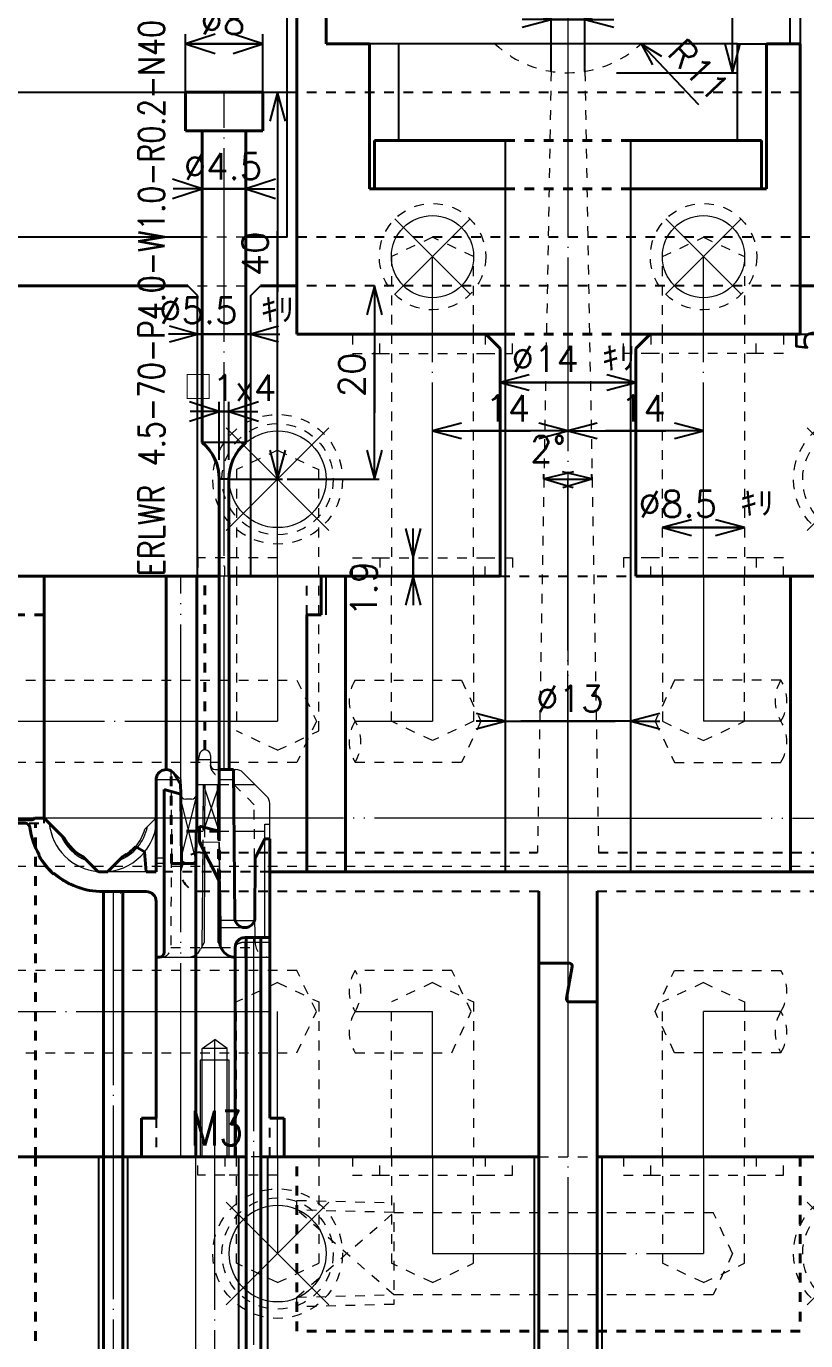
# Model space of a CAD drawing. Extents: x -178 to 604, y -587 to 345.
# Drawn here: x 344 to 424.6, y -449 to -313.2 of the extents above; entities that cross this region are included whole.
import ezdxf

# ---------------------------------------------------------------- set-up
doc = ezdxf.new("R2010")
doc.units = 0
doc.header["$MEASUREMENT"] = 0
for name, pattern in [('BORDER', [22, 20, -1, 0, -1]), ('DIVIDE', [23, 20, -1, 0, -1, 0, -1]), ('PHANTOM', [35, 30, -1, 1, -1, 1, -1]), ('STITCH', [2, 1, -1])]:
    doc.linetypes.add(name, pattern=pattern)
for name, color, linetype in [('1', 7, 'Continuous'), ('11', 7, 'Continuous'), ('12', 7, 'Continuous'), ('15', 7, 'Continuous'), ('20', 7, 'Continuous'), ('25', 7, 'Continuous'), ('3', 7, 'Continuous'), ('33', 7, 'Continuous'), ('4', 7, 'Continuous'), ('5', 7, 'Continuous'), ('6', 7, 'Continuous'), ('寸法線', 7, 'Continuous')]:
    doc.layers.add(name, color=color, linetype=linetype)
doc.styles.get("Standard").update_dxf_attribs({"font": 'txt', "bigfont": 'extfont'})
doc.dimstyles.new('VELDIM0', dxfattribs={"dimtxt": 2.69875, "dimasz": 3.000166, "dimexe": 0.5, "dimexo": 0.0625, "dimgap": 0.09, "dimtad": 0, "dimdec": 3, "dimdsep": 46, "dimtxsty": 'Standard', "dimcen": 0.09, "dimdle": 3, "dimadec": 0, "dimazin": 0, "dimtfac": 1, "dimtdec": 4, "dimtofl": 0, "dimtmove": 0, "dimatfit": 3, "dimfxl": 1, "dimtolj": 1, "dimtzin": 0, "dimarcsym": 0})
doc.dimstyles.new('VELDIM3', dxfattribs={"dimtxt": 2.69875, "dimasz": 3.000166, "dimexe": 1, "dimexo": 0.0625, "dimgap": 0.09, "dimtad": 0, "dimdec": 3, "dimdsep": 46, "dimtxsty": 'Standard', "dimcen": 0.09, "dimdle": 3, "dimadec": 0, "dimazin": 0, "dimtfac": 1, "dimtdec": 4, "dimtofl": 0, "dimtmove": 0, "dimatfit": 3, "dimfxl": 1, "dimtolj": 1, "dimtzin": 0, "dimarcsym": 0})
doc.dimstyles.new('VELDIM5', dxfattribs={"dimtxt": 2.69875, "dimasz": 3, "dimexe": 0.5, "dimexo": 0.0625, "dimgap": 0.09, "dimtad": 0, "dimdec": 3, "dimdsep": 46, "dimtxsty": 'Standard', "dimcen": 0.09, "dimdle": 3, "dimadec": 0, "dimazin": 0, "dimtfac": 1, "dimtdec": 4, "dimtofl": 0, "dimtmove": 0, "dimatfit": 3, "dimfxl": 1, "dimtolj": 1, "dimtzin": 0, "dimarcsym": 0})
doc.dimstyles.new('VELDIM6', dxfattribs={"dimtxt": 2.69875, "dimasz": 3, "dimexe": 1.25, "dimexo": 0.0625, "dimgap": 0.09, "dimtad": 0, "dimdec": 3, "dimdsep": 46, "dimtxsty": 'Standard', "dimcen": 0.09, "dimdle": 5, "dimadec": 0, "dimazin": 0, "dimtfac": 1, "dimtdec": 4, "dimtofl": 0, "dimtmove": 0, "dimatfit": 3, "dimfxl": 1, "dimtolj": 1, "dimtzin": 0, "dimarcsym": 0})
doc.dimstyles.new('VELDIM7', dxfattribs={"dimtxt": 2.69875, "dimasz": 2.88827, "dimexe": 1, "dimexo": 0.0625, "dimgap": 0.09, "dimtad": 0, "dimdec": 3, "dimdsep": 46, "dimtxsty": 'Standard', "dimcen": 0.09, "dimdle": 3, "dimadec": 0, "dimazin": 0, "dimtfac": 1, "dimtdec": 4, "dimtofl": 0, "dimtmove": 0, "dimatfit": 3, "dimfxl": 1, "dimtolj": 1, "dimtzin": 0, "dimarcsym": 0})
doc.dimstyles.new('VELDIM8', dxfattribs={"dimtxt": 2.69875, "dimasz": 2.414814, "dimexe": 1.25, "dimexo": 0.0625, "dimgap": 0.09, "dimtad": 0, "dimdec": 3, "dimdsep": 46, "dimtxsty": 'Standard', "dimcen": 0.09, "dimdle": 5, "dimadec": 0, "dimazin": 0, "dimtfac": 1, "dimtdec": 4, "dimtofl": 0, "dimtmove": 0, "dimatfit": 3, "dimfxl": 1, "dimtolj": 1, "dimtzin": 0, "dimarcsym": 0})
doc.dimstyles.new('VELDIM9', dxfattribs={"dimtxt": 2.69875, "dimasz": 3.072974, "dimexe": 1, "dimexo": 0.0625, "dimgap": 0.09, "dimtad": 0, "dimdec": 3, "dimdsep": 46, "dimtxsty": 'Standard', "dimcen": 0.09, "dimdle": 3, "dimadec": 0, "dimazin": 0, "dimtfac": 1, "dimtdec": 4, "dimtofl": 0, "dimtmove": 0, "dimatfit": 3, "dimfxl": 1, "dimtolj": 1, "dimtzin": 0, "dimarcsym": 0})

# ---------------------------------------------------------------- blocks, each defined once
blk = doc.blocks.new('*D93')
at = {"color": 0}
for p, q in [((398.25, -312.5), (395.25, -311.7)), ((398.25, -317.86), (398.25, -312)), ((404.75, -311.7), (401.75, -312.5)), ((401.75, -317.86), (401.75, -312)), ((398.25, -312.5), (395.25, -312.5)), ((395.25, -313.3), (398.25, -312.5)), ((401.75, -312.5), (398.25, -312.5)), ((398.25, -312.5), (401.75, -312.5)), ((398.25, -312.5), (398.25, -312.5)), ((401.75, -312.5), (401.75, -312.5)), ((401.75, -312.5), (404.75, -312.5)), ((401.75, -312.5), (404.75, -313.3))]:
    blk.add_line(p, q, dxfattribs=at)
blk.add_text('%%c3.5', height=2.699, dxfattribs=at).set_placement((395.84, -311.52))
blk = doc.blocks.new('*D94')
at = {"color": 0}
for p, q in [((407.55, -315), (413.47, -321.27)), ((409.68, -316.31), (407.55, -315)), ((407.55, -315), (408.74, -317.2))]:
    blk.add_line(p, q, dxfattribs=at)
blk.add_text('R11', height=2.699, rotation=313.3418, dxfattribs=at).set_placement((410.1, -316.09))
blk = doc.blocks.new('*D98')
at = {"color": 0}
for p, q in [((396, -349.2), (393, -350)), ((393, -350), (393, -350)), ((407, -350), (393, -350)), ((393, -350), (407, -350)), ((393, -350), (393, -350)), ((393, -350), (396, -350)), ((393, -350), (396, -350.8)), ((407, -350), (404, -349.2)), ((407, -350), (404, -350)), ((404, -350.8), (407, -350)), ((407, -350), (407, -350)), ((407, -350), (407, -350))]:
    blk.add_line(p, q, dxfattribs=at)
blk.add_text('%%c14 ｷﾘ', height=2.699, dxfattribs=at).set_placement((394.17, -348.91))
blk = doc.blocks.new('*D99')
at = {"color": 0}
for p, q in [((429.2, -337), (430, -340)), ((430, -340), (430, -337)), ((430, -340), (430.8, -337)), ((430, -340), (430, -340)), ((430, -345), (430, -340)), ((430, -340), (430, -345)), ((430, -340), (430, -340)), ((424, -345), (430.5, -345)), ((430, -345), (429.2, -348)), ((430, -345), (430, -345)), ((430, -345), (430, -348)), ((430.8, -348), (430, -345))]:
    blk.add_line(p, q, dxfattribs=at)
blk.add_text('5', height=2.7, rotation=90, dxfattribs=at).set_placement((426.26, -346.84))
blk = doc.blocks.new('*D100')
at = {"color": 0}
for p, q in [((412.75, -364.2), (409.75, -365)), ((409.75, -365), (409.75, -365)), ((418.25, -365), (409.75, -365)), ((409.75, -365), (418.25, -365)), ((409.75, -365), (409.75, -365)), ((409.75, -365), (412.75, -365)), ((409.75, -365), (412.75, -365.8)), ((418.25, -365), (415.25, -364.2)), ((418.25, -365), (415.25, -365)), ((415.25, -365.8), (418.25, -365)), ((418.25, -365), (418.25, -365)), ((418.25, -365), (418.25, -365))]:
    blk.add_line(p, q, dxfattribs=at)
blk.add_text('%%c8.5 ｷﾘ', height=2.699, dxfattribs=at).set_placement((407.29, -363.91))
blk = doc.blocks.new('*D101')
at = {"color": 0}
for p, q in [((403, -354.2), (400, -355)), ((414, -355), (411, -354.2)), ((400, -355), (400, -355)), ((400, -355), (410.12, -355)), ((400, -355), (403.88, -355)), ((400, -355), (403, -355)), ((400, -355), (403, -355.8)), ((414, -355), (403.88, -355)), ((414, -355), (410.12, -355)), ((414, -355), (411, -355)), ((411, -355.8), (414, -355)), ((414, -355), (414, -355))]:
    blk.add_line(p, q, dxfattribs=at)
blk.add_text('14', height=2.699, dxfattribs=at).set_placement((405.47, -354.02))
blk = doc.blocks.new('CLUMP52')
at = {"layer": '12', "linetype": 'STITCH', "lineweight": 13}
for p, q in [((405.75, -346.99), (405.75, -345.09)), ((408.55, -345.09), (408.55, -346.99)), ((419.45, -346.99), (419.45, -345.09)), ((422.25, -345.09), (422.25, -346.99)), ((408.55, -346.99), (405.75, -346.99)), ((419.45, -346.99), (408.55, -346.99)), ((422.25, -346.99), (419.45, -346.99))]:
    blk.add_line(p, q, dxfattribs=at)
blk = doc.blocks.new('CLUMP53')
at = {"layer": '12', "color": 5, "linetype": 'BORDER', "lineweight": 5}
for p, q in [((417.89, -340.89), (410.11, -333.11)), ((417.89, -333.11), (410.11, -340.89))]:
    blk.add_line(p, q, dxfattribs=at)
at = {"layer": '12', "linetype": 'STITCH', "lineweight": 13}
blk.add_circle((414, -337), 5.5, dxfattribs=at)
at = {"layer": '12', "lineweight": 13}
blk.add_circle((414, -337), 4.25, dxfattribs=at)
blk = doc.blocks.new('*D119')
at = {"color": 0}
for p, q in [((393.5, -385), (390.5, -384.2)), ((409.5, -384.2), (406.5, -385)), ((393.5, -385), (390.5, -385)), ((390.5, -385.8), (393.5, -385)), ((393.5, -385), (393.5, -385)), ((393.5, -385), (404.87, -385)), ((393.5, -385), (395.13, -385)), ((406.5, -385), (395.13, -385)), ((406.5, -385), (404.87, -385)), ((406.5, -385), (406.5, -385)), ((406.5, -385), (409.5, -385)), ((406.5, -385), (409.5, -385.8))]:
    blk.add_line(p, q, dxfattribs=at)
blk.add_text('%%c13', height=2.699, dxfattribs=at).set_placement((396.72, -384.02))
blk = doc.blocks.new('CLUMP56')
at = {"layer": '12', "linetype": 'STITCH', "lineweight": 13}
for centre, start, end in [((418.61, -412.88), 327.91, 32.09), ((425.39, -417.12), 147.91, 212.09), ((418.61, -417.12), 327.91, 32.09)]:
    blk.add_arc(centre, 4, start, end, dxfattribs=at)
blk = doc.blocks.new('CLUMP58')
at = {"layer": '12', "linetype": 'STITCH', "lineweight": 13}
for centre, start, end in [((425.39, -382.88), 147.91, 212.09), ((418.61, -382.88), 327.91, 32.09), ((418.61, -387.12), 327.91, 32.09)]:
    blk.add_arc(centre, 4, start, end, dxfattribs=at)
blk = doc.blocks.new('*D279')
at = {"color": 0}
for p, q in [((360.47, -320), (360.47, -314)), ((363.54, -314), (360.47, -315)), ((368.47, -315), (360.47, -315)), ((360.47, -315), (368.47, -315)), ((360.47, -315), (360.47, -315)), ((360.47, -315), (363.47, -315)), ((360.47, -315), (363.54, -316)), ((368.47, -315), (365.39, -314)), ((365.39, -316), (368.47, -315)), ((368.47, -315), (365.47, -315)), ((368.47, -320), (368.47, -314)), ((368.47, -315), (368.47, -315))]:
    blk.add_line(p, q, dxfattribs=at)
blk.add_text('%%c8', height=2.699, dxfattribs=at).set_placement((362.03, -314.02))
blk = doc.blocks.new('*D280')
at = {"color": 0}
for p, q in [((380, -340), (379.2, -343)), ((380, -340), (380, -340)), ((380, -340), (380, -346.88)), ((380, -340), (380, -353.12)), ((380, -340), (380, -343)), ((380.8, -343), (380, -340)), ((380, -360), (380, -346.88)), ((380, -360), (380, -353.12)), ((379.2, -357), (380, -360)), ((380, -360), (380, -357)), ((380, -360), (380.8, -357)), ((371, -360), (380.5, -360))]:
    blk.add_line(p, q, dxfattribs=at)
blk.add_text('20', height=2.699, rotation=90, dxfattribs=at).set_placement((379.02, -351.53))
blk = doc.blocks.new('*D283')
at = {"color": 0}
for p, q in [((363.96, -353), (360.89, -352)), ((360.89, -354), (363.96, -353)), ((363.96, -353), (360.96, -353)), ((363.96, -358), (363.96, -352)), ((363.96, -353), (363.96, -353)), ((363.96, -353), (364.96, -353)), ((364.96, -353), (363.96, -353)), ((364.96, -358), (364.96, -352)), ((368.04, -352), (364.96, -353)), ((364.96, -353), (364.96, -353)), ((364.96, -353), (367.96, -353)), ((364.96, -353), (368.04, -354))]:
    blk.add_line(p, q, dxfattribs=at)
blk.add_text('□1x4', height=2.699, dxfattribs=at).set_placement((360.3, -351.91))
blk = doc.blocks.new('*D284')
at = {"color": 0}
for p, q in [((361.72, -345), (358.83, -344.19)), ((370.1, -344.19), (367.22, -345)), ((361.72, -345), (358.72, -345)), ((358.83, -345.81), (361.72, -345)), ((361.72, -345), (361.72, -345)), ((367.22, -345), (361.72, -345)), ((361.72, -345), (367.22, -345)), ((361.72, -345), (361.72, -345)), ((367.22, -345), (367.22, -345)), ((367.22, -345), (367.22, -345)), ((367.22, -345), (370.22, -345)), ((367.22, -345), (370.1, -345.81))]:
    blk.add_line(p, q, dxfattribs=at)
blk.add_text('%%c5.5 ｷﾘ', height=2.699, dxfattribs=at).set_placement((357.76, -343.91))
blk = doc.blocks.new('*D285')
at = {"color": 0}
for p, q in [((362.21, -330), (359.14, -329)), ((369.79, -329), (366.71, -330)), ((359.14, -331), (362.21, -330)), ((362.21, -330), (359.21, -330)), ((362.21, -330), (362.21, -330)), ((366.71, -330), (362.21, -330)), ((362.21, -330), (366.71, -330)), ((362.21, -330), (362.21, -330)), ((366.71, -330), (366.71, -330)), ((366.71, -330), (366.71, -330)), ((366.71, -330), (369.71, -330)), ((366.71, -330), (369.79, -331))]:
    blk.add_line(p, q, dxfattribs=at)
blk.add_text('%%c4.5', height=2.699, dxfattribs=at).set_placement((360.3, -329.02))
blk = doc.blocks.new('*D286')
at = {"color": 0}
for p, q in [((370, -320), (369.2, -323)), ((370, -320), (370, -320)), ((370, -320), (370, -334.38)), ((370, -320), (370, -340.62)), ((370, -320), (370, -323)), ((370.8, -323), (370, -320)), ((370, -360), (370, -334.38)), ((370, -360), (370, -340.62)), ((369.2, -357), (370, -360)), ((370, -360), (370, -357)), ((370, -360), (370.8, -357)), ((365, -360), (370.5, -360))]:
    blk.add_line(p, q, dxfattribs=at)
blk.add_text('40', height=2.699, rotation=90, dxfattribs=at).set_placement((369.02, -339.03))
blk = doc.blocks.new('CLUMP180')
at = {"layer": '12', "linetype": 'STITCH', "lineweight": 13}
for centre, start, end in [((381.39, -412.88), 147.91, 212.09), ((374.61, -412.88), 327.91, 32.09), ((381.39, -417.12), 147.91, 212.09)]:
    blk.add_arc(centre, 4, start, end, dxfattribs=at)
blk = doc.blocks.new('CLUMP187')
at = {"layer": '6', "lineweight": 40}
for p, q in [((357.45, -400.56), (357.45, -391.02)), ((359.98, -391.5), (359.33, -390.48)), ((363.97, -390), (363.97, -396.34)), ((363.97, -390), (365.44, -390)), ((365.57, -405.29), (365.44, -390)), ((358.27, -392.04), (358.27, -408.87)), ((359.99, -392.55), (358.27, -392.04)), ((359.99, -392.55), (359.98, -391.5)), ((327.64, -396.17), (326.02, -395.04)), ((340.88, -395), (338.77, -397.11)), ((341.84, -395), (340.88, -395)), ((345.87, -395), (344.9, -395)), ((345.87, -395), (347.98, -397.11)), ((325.22, -400.56), (325.22, -395.46)), ((342.25, -395.2), (344.5, -395.2)), ((343.9, -395.54), (342.85, -395.54)), ((361.94, -395.85), (363.97, -396.34)), ((361.94, -395.85), (361.94, -397.48)), ((326.75, -402.09), (326.75, -396.99)), ((326.75, -396.99), (328.07, -397.5)), ((328.07, -397.5), (328.07, -397.01)), ((364.01, -401.54), (361.94, -397.48)), ((367.68, -399.13), (368.67, -397.14)), ((368.67, -397.14), (369.18, -397.14)), ((369.18, -407.34), (369.18, -397.14)), ((331.43, -398.96), (333.95, -399.41)), ((345.36, -398.8), (345.36, -399)), ((349.87, -398.98), (351.43, -400.53)), ((352.45, -400.54), (354.01, -398.98)), ((356.25, -398.48), (355.32, -397.95)), ((356.43, -400.56), (356.25, -398.48)), ((367.65, -405.29), (367.68, -399.13)), ((323.18, -402.09), (323.18, -400.56)), ((323.18, -400.56), (325.22, -400.56)), ((329.09, -402.6), (328.99, -400.56)), ((328.99, -400.56), (330.83, -400.56)), ((330.83, -399.47), (330.83, -400.56)), ((351.94, -400.56), (352.45, -400.56)), ((352.45, -400.54), (352.45, -400.56)), ((356.43, -400.56), (357.45, -400.56)), ((346.89, -400.68), (346.89, -400.81)), ((364.01, -401.54), (364.05, -406.32)), ((326.24, -402.6), (323.69, -402.6)), ((334.81, -402.6), (329.09, -402.6)), ((353.75, -402.6), (351.94, -402.6)), ((353.75, -402.6), (353.75, -402.7)), ((353.8, -402.7), (353.75, -402.7)), ((356.43, -402.6), (353.8, -402.6)), ((353.8, -402.7), (353.8, -402.6)), ((357.45, -409.38), (357.45, -403.62)), ((364.05, -406.32), (364.07, -408.24)), ((366.63, -407.34), (369.18, -407.34)), ((364.24, -408.56), (364.07, -408.24)), ((365.61, -409.38), (365.61, -408.36)), ((357.76, -409.38), (357.45, -409.38)), ((365.61, -409.38), (365.6, -409.38))]:
    blk.add_line(p, q, dxfattribs=at)
for centre, radius, start, end in [((358.47, -391.02), 1.02, 32.3335, 180), ((325.73, -395.46), 0.51, 55.0013, 180), ((342.25, -394.69), 0.51, 216.8699, 270), ((344.5, -394.69), 0.51, 270, 323.1301), ((327.05, -397.01), 1.02, 0, 55.0024), ((334.81, -395), 7.6, 270, 352.5558), ((342.85, -396.05), 0.51, 90, 172.5558), ((343.9, -396.05), 0.51, 7.4442, 90), ((351.94, -395), 7.6, 187.4442, 210.0224), ((334.81, -395), 4.49, 259.0415, 332.0204), ((351.94, -395), 4.49, 207.9737, 242.5538), ((331.34, -399.47), 0.51, 80.0977, 180), ((351.94, -395), 7.7, 211.3106, 229.0283), ((351.94, -395), 4.49, 297.4471, 318.891), ((351.94, -395), 5.56, 264.6668, 270), ((351.94, -395), 7.6, 228.3569, 270), ((323.69, -402.09), 0.51, 180, 270), ((326.24, -402.09), 0.51, 270, 0), ((356.43, -403.62), 1.02, 0, 90), ((366.61, -405.28), 1.04, 180.5, 270.0329), ((366.61, -405.28), 1.04, 270, 359.8), ((366.63, -408.36), 1.02, 90, 180), ((365.6, -407.85), 1.53, 207.7504, 270), ((357.76, -408.87), 0.51, 270, 0)]:
    blk.add_arc(centre, radius, start, end, dxfattribs=at)
blk = doc.blocks.new('CLUMP189')
at = {"layer": '12', "linetype": 'STITCH', "lineweight": 13}
for p, q in [((372, -435.5), (372, -434.5)), ((372, -434.5), (382, -434.75)), ((382, -444.25), (372, -435.5)), ((382, -435.75), (372, -435.5)), ((372, -444.5), (382, -435.75)), ((382, -434.75), (382, -445.25)), ((372, -444.5), (382, -444.25)), ((372, -445.5), (372, -444.5)), ((382, -445.25), (372, -445.5))]:
    blk.add_line(p, q, dxfattribs=at)
blk = doc.blocks.new('CLUMP188')
at = {"layer": '12', "linetype": 'STITCH', "lineweight": 13}
blk.add_blockref('CLUMP189', (0, 0), dxfattribs=at)
blk = doc.blocks.new('CLUMP190')
at = {"layer": '12', "linetype": 'STITCH', "lineweight": 13}
for centre, start, end in [((381.39, -382.88), 147.91, 212.09), ((381.39, -387.12), 147.91, 212.09), ((374.61, -387.12), 327.91, 32.09)]:
    blk.add_arc(centre, 4, start, end, dxfattribs=at)
blk = doc.blocks.new('*D472')
at = {"color": 0}
for p, q in [((415, -275), (417.5, -275)), ((417, -275), (416.2, -278)), ((417, -275), (417, -293.38)), ((417, -275), (417, -299.62)), ((417, -275), (417, -278)), ((417.8, -278), (417, -275)), ((417, -318), (417, -293.38)), ((417, -318), (417, -299.62)), ((416.2, -315), (417, -318)), ((417, -318), (417, -315)), ((417, -318), (417.8, -315)), ((405, -318), (417.5, -318))]:
    blk.add_line(p, q, dxfattribs=at)
blk.add_text('43', height=2.699, rotation=90, dxfattribs=at).set_placement((416.02, -298.03))
blk = doc.blocks.new('CLUMP250')
at = {"layer": '12', "linetype": 'STITCH', "lineweight": 13}
for p, q in [((405.75, -430), (405.75, -431.9)), ((408.55, -431.9), (408.55, -430)), ((419.45, -430), (419.45, -431.9)), ((422.25, -431.9), (422.25, -430)), ((405.75, -431.9), (408.55, -431.9)), ((408.55, -431.9), (419.45, -431.9)), ((419.45, -431.9), (422.25, -431.9))]:
    blk.add_line(p, q, dxfattribs=at)
blk = doc.blocks.new('CLUMP252')
at = {"layer": '12', "color": 5, "linetype": 'BORDER', "lineweight": 5}
for p, q in [((424.7, -445.3), (435.3, -434.7)), ((424.7, -434.7), (435.3, -445.3))]:
    blk.add_line(p, q, dxfattribs=at)
at = {"layer": '12', "linetype": 'STITCH', "lineweight": 13}
for radius in [6.7, 5.75]:
    blk.add_circle((430, -440), radius, dxfattribs=at)
blk = doc.blocks.new('CLUMP286')
at = {"layer": '12', "color": 5, "linetype": 'BORDER', "lineweight": 5}
for p, q in [((375.3, -445.3), (364.7, -434.7)), ((375.3, -434.7), (364.7, -445.3))]:
    blk.add_line(p, q, dxfattribs=at)
at = {"layer": '12', "linetype": 'STITCH', "lineweight": 13}
for radius in [6.7, 5.75]:
    blk.add_circle((370, -440), radius, dxfattribs=at)
blk = doc.blocks.new('CLUMP287')
at = {"layer": '12', "linetype": 'STITCH', "lineweight": 13}
for p, q in [((361.75, -431.9), (361.75, -430)), ((364.55, -430), (364.55, -431.9)), ((364.55, -431.9), (361.75, -431.9)), ((370, -431.9), (364.55, -431.9))]:
    blk.add_line(p, q, dxfattribs=at)
blk = doc.blocks.new('CLUMP288')
at = {"layer": '11', "lineweight": 5}
for p, q in [((362.2, -418.8), (363.5, -417.89)), ((364.8, -418.8), (363.5, -417.89)), ((364.8, -418.8), (362.2, -418.8)), ((365, -420), (362, -420)), ((362, -420), (362, -430)), ((365, -430), (365, -420))]:
    blk.add_line(p, q, dxfattribs=at)
at = {"layer": '11', "color": 5, "linetype": 'BORDER', "lineweight": 5}
blk.add_line((363.5, -430), (363.5, -417.89), dxfattribs=at)
at = {"layer": '11', "color": 5, "lineweight": 5}
for p, q in [((362.2, -430), (362.2, -418.8)), ((364.8, -430), (364.8, -418.8))]:
    blk.add_line(p, q, dxfattribs=at)
blk = doc.blocks.new('CLUMP375')
at = {"layer": '11', "lineweight": 5}
for p, q in [((361.5, -430), (361.5, -486)), ((360.25, -490), (360.25, -486)), ((360.25, -486), (363.5, -486))]:
    blk.add_line(p, q, dxfattribs=at)
at = {"layer": '11', "color": 5, "linetype": 'BORDER', "lineweight": 5}
blk.add_line((363.5, -490), (363.5, -430), dxfattribs=at)
blk = doc.blocks.new('CLUMP383')
at = {"layer": '12', "color": 5, "linetype": 'BORDER', "lineweight": 5}
for p, q in [((424.7, -365.3), (435.3, -354.7)), ((424.7, -354.7), (435.3, -365.3))]:
    blk.add_line(p, q, dxfattribs=at)
at = {"layer": '12', "linetype": 'STITCH', "lineweight": 13}
for radius in [6.7, 5.75]:
    blk.add_circle((430, -360), radius, dxfattribs=at)
blk = doc.blocks.new('*D718')
at = {"color": 0}
for p, q in [((397.51, -360), (397.52, -359.47)), ((400.57, -359.23), (397.55, -359.97)), ((402.45, -359.97), (399.43, -359.23)), ((402.49, -360), (402.48, -359.47)), ((397.55, -359.97), (400.53, -360.84)), ((399.47, -360.84), (402.45, -359.97))]:
    blk.add_line(p, q, dxfattribs=at)
for start, end in [(268.8038, 270.3598), (269.6402, 271.1962)]:
    blk.add_arc((400, -242.6), 117.4, start, end, dxfattribs=at)
blk.add_text('2%%d', height=2.699, dxfattribs=at).set_placement((396.09, -358.22))
blk = doc.blocks.new('*D719')
at = {"color": 0}
for p, q in [((397.51, -360), (397.52, -359.47)), ((400.57, -359.23), (397.55, -359.97)), ((402.45, -359.97), (399.43, -359.23)), ((402.49, -360), (402.48, -359.47)), ((397.55, -359.97), (400.53, -360.84)), ((399.47, -360.84), (402.45, -359.97))]:
    blk.add_line(p, q, dxfattribs=at)
for start, end in [(268.8038, 270.3598), (269.6402, 271.1962)]:
    blk.add_arc((400, -242.6), 117.4, start, end, dxfattribs=at)
blk.add_text('2%%d', height=2.699, dxfattribs=at).set_placement((396.09, -358.22))
blk = doc.blocks.new('CLUMP387')
at = {"layer": '12', "linetype": 'STITCH', "lineweight": 13}
for p, q in [((405.75, -368.1), (405.75, -370)), ((408.55, -368.1), (405.75, -368.1)), ((408.55, -370), (408.55, -368.1)), ((419.45, -368.1), (408.55, -368.1)), ((419.45, -368.1), (419.45, -370)), ((422.25, -368.1), (419.45, -368.1)), ((422.25, -370), (422.25, -368.1))]:
    blk.add_line(p, q, dxfattribs=at)
blk = doc.blocks.new('CLUMP403')
at = {"layer": '12', "linetype": 'STITCH', "lineweight": 13}
for p, q in [((361.75, -368.1), (361.75, -370)), ((364.55, -368.1), (361.75, -368.1)), ((364.55, -370), (364.55, -368.1)), ((370, -368.1), (364.55, -368.1))]:
    blk.add_line(p, q, dxfattribs=at)
blk = doc.blocks.new('*D763')
at = {"color": 0}
for p, q in [((383.2, -365.1), (384, -368.1)), ((384, -368.1), (384, -365.1)), ((384, -368.1), (384.8, -365.1)), ((384, -368.1), (384, -368.1)), ((384, -370), (384, -368.1)), ((384, -368.1), (384, -370)), ((384, -368.1), (384, -368.1)), ((384, -370), (383.2, -373)), ((384, -370), (384, -370)), ((384, -370), (384, -370)), ((384, -370), (384, -373)), ((384.8, -373), (384, -370))]:
    blk.add_line(p, q, dxfattribs=at)
blk.add_text('1.9', height=2.699, rotation=90, dxfattribs=at).set_placement((380.26, -374.22))
blk = doc.blocks.new('CLUMP411')
at = {"layer": '12', "color": 5, "linetype": 'BORDER', "lineweight": 5}
for p, q in [((375.3, -365.3), (364.7, -354.7)), ((375.3, -354.7), (364.7, -365.3))]:
    blk.add_line(p, q, dxfattribs=at)
at = {"layer": '12', "linetype": 'STITCH', "lineweight": 13}
for radius in [6.7, 5.75]:
    blk.add_circle((370, -360), radius, dxfattribs=at)
blk = doc.blocks.new('*D894')
at = {"color": 0}
for p, q in [((389, -354.2), (386, -355)), ((400, -355), (397, -354.2)), ((386, -355), (386, -355)), ((386, -355), (396.12, -355)), ((386, -355), (389.88, -355)), ((386, -355), (389, -355)), ((386, -355), (389, -355.8)), ((400, -355), (389.88, -355)), ((400, -355), (396.12, -355)), ((400, -355), (397, -355)), ((397, -355.8), (400, -355)), ((400, -355), (400, -355))]:
    blk.add_line(p, q, dxfattribs=at)
blk.add_text('14', height=2.699, dxfattribs=at).set_placement((391.47, -354.02))
blk = doc.blocks.new('CLUMP506')
at = {"layer": '12', "color": 5, "linetype": 'BORDER', "lineweight": 5}
for p, q in [((382.11, -340.89), (389.89, -333.11)), ((382.11, -333.11), (389.89, -340.89))]:
    blk.add_line(p, q, dxfattribs=at)
at = {"layer": '12', "linetype": 'STITCH', "lineweight": 13}
blk.add_circle((386, -337), 5.5, dxfattribs=at)
at = {"layer": '12', "lineweight": 13}
blk.add_circle((386, -337), 4.25, dxfattribs=at)
blk = doc.blocks.new('CLUMP510')
at = {"layer": '12', "linetype": 'STITCH', "lineweight": 13}
for p, q in [((377.75, -430), (377.75, -431.9)), ((380.55, -431.9), (380.55, -430)), ((391.45, -430), (391.45, -431.9)), ((394.25, -431.9), (394.25, -430)), ((377.75, -431.9), (380.55, -431.9)), ((380.55, -431.9), (391.45, -431.9)), ((391.45, -431.9), (394.25, -431.9))]:
    blk.add_line(p, q, dxfattribs=at)
blk = doc.blocks.new('CLUMP515')
at = {"layer": '12', "linetype": 'STITCH', "lineweight": 13}
for p, q in [((377.75, -345.09), (377.75, -346.99)), ((380.55, -346.99), (380.55, -345.09)), ((391.45, -345.09), (391.45, -346.99)), ((394.25, -346.99), (394.25, -345.09)), ((377.75, -346.99), (380.55, -346.99)), ((380.55, -346.99), (391.45, -346.99)), ((391.45, -346.99), (394.25, -346.99))]:
    blk.add_line(p, q, dxfattribs=at)
blk = doc.blocks.new('CLUMP516')
at = {"layer": '4', "color": 4, "linetype": 'DIVIDE', "lineweight": 5}
for p, q in [((363.97, -391.02), (365.45, -391.02)), ((436.03, -391.02), (434.55, -391.02)), ((368.67, -395.62), (369.18, -395.62)), ((431.33, -395.62), (430.82, -395.62)), ((368.67, -407.34), (368.67, -397.14)), ((431.33, -407.34), (431.33, -397.14)), ((325.73, -398.52), (325.73, -402.6)), ((325.73, -398.52), (326.75, -398.52)), ((358.27, -399.15), (357.45, -399.15)), ((441.73, -399.15), (442.55, -399.15)), ((474.27, -398.52), (473.25, -398.52)), ((474.27, -398.52), (474.27, -402.6)), ((323.69, -402.6), (323.69, -400.56)), ((324.71, -400.56), (324.71, -402.09)), ((327.97, -400.56), (328.08, -402.6)), ((472.03, -400.56), (471.92, -402.6)), ((475.29, -400.56), (475.29, -402.09)), ((476.31, -402.6), (476.31, -400.56)), ((347.66, -401.4), (347.66, -401.28)), ((452.34, -401.4), (452.34, -401.28)), ((323.18, -402.09), (324.71, -402.09)), ((325.22, -402.09), (324.71, -402.09)), ((325.22, -402.09), (325.25, -402.28)), ((474.78, -402.09), (474.75, -402.28)), ((474.78, -402.09), (475.29, -402.09)), ((476.82, -402.09), (475.29, -402.09)), ((365.61, -405.57), (364.05, -405.57)), ((365.62, -405.57), (367.61, -405.57)), ((434.38, -405.57), (432.39, -405.57)), ((434.39, -405.57), (435.95, -405.57)), ((366.63, -407.34), (366.63, -407.85)), ((433.37, -407.34), (433.37, -407.85)), ((365.62, -408.28), (365.61, -408.34)), ((365.61, -408.34), (365.61, -408.36)), ((365.63, -408.25), (365.62, -408.28)), ((366.42, -407.86), (366.38, -407.87)), ((366.63, -407.85), (366.42, -407.86)), ((366.63, -409.38), (366.63, -407.85)), ((369.18, -407.85), (366.63, -407.85)), ((430.82, -407.85), (433.37, -407.85)), ((433.37, -407.85), (433.58, -407.86)), ((433.37, -409.38), (433.37, -407.85)), ((433.58, -407.86), (433.62, -407.87)), ((434.37, -408.25), (434.38, -408.28)), ((434.38, -408.28), (434.39, -408.34)), ((434.39, -408.34), (434.39, -408.36))]:
    blk.add_line(p, q, dxfattribs=at)
for centre, radius, start, end in [((334.81, -395), 4.69, 243.3318, 338.6932), ((465.19, -395), 4.69, 201.3068, 296.6682), ((325.04, -402.09), 0.329, 180.3211, 235.4772), ((325.55, -401.34), 1.24, 235.4772, 251.254), ((325.65, -401.04), 1.55, 251.254, 261.9959), ((325.74, -400.45), 2.15, 261.9959, 269.7706), ((474.26, -400.45), 2.15, 270.2294, 278.0041), ((474.35, -401.04), 1.55, 278.0041, 288.746), ((474.45, -401.34), 1.24, 288.746, 304.5228), ((474.96, -402.09), 0.329, 304.5228, 359.6789), ((365.96, -408.4), 0.354, 138.3153, 156.1402), ((366.14, -408.55), 0.593, 127.625, 138.3153), ((366.33, -408.8), 0.902, 107.1157, 127.625), ((366.62, -409.75), 1.9, 97.2814, 107.1157), ((433.38, -409.75), 1.9, 72.8843, 82.7186), ((433.67, -408.8), 0.902, 52.375, 72.8843), ((433.86, -408.55), 0.593, 41.6847, 52.375), ((434.04, -408.4), 0.354, 23.8598, 41.6847)]:
    blk.add_arc(centre, radius, start, end, dxfattribs=at)
blk = doc.blocks.new('CLUMP517')
at = {"layer": '12', "linetype": 'STITCH', "lineweight": 13}
for p, q in [((377.75, -370), (377.75, -368.1)), ((377.75, -368.1), (380.55, -368.1)), ((380.55, -368.1), (380.55, -370)), ((380.55, -368.1), (391.45, -368.1)), ((391.45, -370), (391.45, -368.1)), ((391.45, -368.1), (394.25, -368.1)), ((394.25, -368.1), (394.25, -370))]:
    blk.add_line(p, q, dxfattribs=at)

msp = doc.modelspace()

# ---------------------------------------------------------------- linework, layer by layer
at = {"layer": '1', "color": 1, "linetype": 'DIVIDE', "lineweight": 13}
for p, q in [((360, -395), (360, -370)), ((360, -395), (290, -395)), ((360, -430), (360, -395)), ((400, -395), (360, -395)), ((400, -395), (440, -395))]:
    msp.add_line(p, q, dxfattribs=at)
at = {"layer": '11', "lineweight": 40}
for p, q in [((372, -340), (372, -300)), ((375, -300), (375, -315)), ((375, -315), (379.5, -315)), ((379.5, -315), (379.5, -330)), ((420.5, -315), (420.5, -330)), ((424, -315), (420.5, -315)), ((424, -315), (424, -340)), ((380, -330), (380, -325)), ((380, -325), (393.5, -325)), ((406.5, -325), (420, -325)), ((420, -330), (420, -325)), ((379.5, -330), (393.5, -330)), ((406.5, -330), (420.5, -330)), ((391.5, -345), (393.5, -345)), ((406.5, -345), (408.5, -345))]:
    msp.add_line(p, q, dxfattribs=at)
at = {"layer": '11', "lineweight": 25}
for p, q in [((422.9129, -300), (422.9129, -315)), ((424, -300), (424, -315)), ((382.5, -315), (379.5, -315)), ((382.5, -315), (382.5, -325)), ((417.5, -315), (382.5, -315)), ((417.5, -325), (417.5, -315)), ((417.5, -315), (420.5, -315)), ((393.5, -325), (393.5, -400.559)), ((406.5, -400.559), (406.5, -325))]:
    msp.add_line(p, q, dxfattribs=at)
at = {"layer": '11', "color": 5, "linetype": 'BORDER', "lineweight": 13}
msp.add_line((400, -315), (400, -400), dxfattribs=at)
at = {"layer": '11', "color": 5, "linetype": 'STITCH', "lineweight": 13}
for p, q in [((398.25, -317.8599), (396.8414, -398.559)), ((401.75, -317.8599), (403.1586, -398.559))]:
    msp.add_line(p, q, dxfattribs=at)
at = {"layer": '11', "linetype": 'STITCH', "lineweight": 40}
for p, q in [((406.5, -325), (393.5, -325)), ((406.5, -330), (393.5, -330)), ((406.5, -345), (393.5, -345)), ((372, -448), (372, -430)), ((424, -430), (424, -448)), ((424, -448), (372, -448))]:
    msp.add_line(p, q, dxfattribs=at)
at = {"layer": '11', "linetype": 'STITCH', "lineweight": 13}
msp.add_arc((400, -307), 11, 226.658242, 313.341758, dxfattribs=at)
at = {"layer": '12', "linetype": 'STITCH', "lineweight": 13}
for p, q in [((386, -335), (381.75, -337)), ((390.25, -337), (386, -335)), ((409.75, -337), (414, -335)), ((414, -335), (418.25, -337)), ((381.75, -337), (381.75, -345)), ((390.25, -345), (390.25, -337)), ((409.75, -345), (409.75, -337)), ((418.25, -337), (418.25, -345)), ((381.75, -345), (381.75, -370)), ((390.25, -370), (390.25, -345)), ((409.75, -370), (409.75, -345)), ((418.25, -345), (418.25, -370)), ((370, -357), (365.75, -359)), ((370, -357), (374.25, -359)), ((365.75, -359), (365.75, -370)), ((374.25, -370), (374.25, -359)), ((365.75, -370), (365.75, -386)), ((374.25, -386), (374.25, -370)), ((381.75, -385), (381.75, -370)), ((390.25, -370), (390.25, -385)), ((409.75, -370), (409.75, -385)), ((418.25, -385), (418.25, -370)), ((300, -380.75), (372, -380.75)), ((372, -380.75), (374, -385)), ((378, -380.75), (389, -380.75)), ((389, -380.75), (391, -385)), ((411, -380.75), (409, -385)), ((422, -380.75), (411, -380.75)), ((374, -385), (372, -389.25)), ((386, -387), (381.75, -385)), ((390.25, -385), (386, -387)), ((391, -385), (389, -389.25)), ((409, -385), (411, -389.25)), ((409.75, -385), (414, -387)), ((414, -387), (418.25, -385)), ((370, -388), (365.75, -386)), ((370, -388), (374.25, -386)), ((372, -389.25), (300, -389.25)), ((389, -389.25), (378, -389.25)), ((411, -389.25), (422, -389.25)), ((372, -410.75), (300, -410.75)), ((374, -415), (372, -410.75)), ((388, -410.75), (378, -410.75)), ((390, -415), (388, -410.75)), ((409, -415), (411, -410.75)), ((411, -410.75), (422, -410.75)), ((370, -412), (365.75, -414)), ((370, -412), (374.25, -414)), ((386, -412), (381.75, -414)), ((386, -412), (390.25, -414)), ((414, -412), (409.75, -414)), ((414, -412), (418.25, -414)), ((365.75, -430), (365.75, -414)), ((374.25, -414), (374.25, -430)), ((381.75, -430), (381.75, -414)), ((390.25, -414), (390.25, -430)), ((409.75, -430), (409.75, -414)), ((418.25, -414), (418.25, -430)), ((372, -419.25), (374, -415)), ((388, -419.25), (390, -415)), ((411, -419.25), (409, -415)), ((300, -419.25), (372, -419.25)), ((378, -419.25), (388, -419.25)), ((422, -419.25), (411, -419.25)), ((365.75, -441), (365.75, -430)), ((374.25, -430), (374.25, -441)), ((381.75, -430), (381.75, -441)), ((390.25, -441), (390.25, -430)), ((409.75, -430), (409.75, -441)), ((418.25, -441), (418.25, -430)), ((382, -435.75), (415, -435.75)), ((417, -440), (415, -435.75)), ((370, -443), (365.75, -441)), ((370, -443), (374.25, -441)), ((386, -443), (381.75, -441)), ((386, -443), (390.25, -441)), ((414, -443), (409.75, -441)), ((414, -443), (418.25, -441)), ((417, -440), (415, -444.25)), ((415, -444.25), (382, -444.25))]:
    msp.add_line(p, q, dxfattribs=at)
at = {"layer": '12', "color": 5, "linetype": 'BORDER', "lineweight": 5}
for p, q in [((386, -345), (386, -337)), ((414, -345), (414, -337)), ((386, -370), (386, -345)), ((414, -370), (414, -345)), ((370, -370), (370, -360)), ((370, -370), (370, -385)), ((386, -370), (386, -385)), ((414, -370), (414, -385)), ((310, -385), (370, -385)), ((378, -385), (386, -385)), ((422, -385), (414, -385)), ((305, -415), (370, -415)), ((370, -430), (370, -415)), ((378, -415), (386, -415)), ((386, -430), (386, -415)), ((422, -415), (414, -415)), ((414, -430), (414, -415)), ((370, -430), (370, -440)), ((386, -430), (386, -440)), ((414, -430), (414, -440)), ((386, -440), (414, -440))]:
    msp.add_line(p, q, dxfattribs=at)
at = {"layer": '12', "lineweight": 13}
for centre in [(370, -360), (370, -440)]:
    msp.add_circle(centre, 5, dxfattribs=at)
at = {"layer": '15', "color": 5, "lineweight": 40}
for p, q in [((360.4661, -320), (368.4661, -320)), ((360.4661, -324), (360.4661, -320)), ((368.4661, -324), (368.4661, -320)), ((364.4696, -324), (360.4661, -324)), ((362.2125, -356.1986), (362.2125, -324)), ((364.4625, -324), (368.4661, -324)), ((366.7125, -356.1986), (366.7125, -324)), ((363.9646, -370), (363.9646, -360)), ((364.9646, -370), (364.9646, -360)), ((364.9646, -390.002), (363.9646, -390.002)), ((397, -402.559), (397, -410)), ((403, -402.559), (403, -414))]:
    msp.add_line(p, q, dxfattribs=at)
at = {"layer": '15', "color": 5, "linetype": 'BORDER', "lineweight": 5}
for p, q in [((364.4661, -390.002), (364.4661, -320)), ((353, -402.599), (353, -530)), ((367.5, -407.342), (367.5, -530)), ((400, -410), (400, -530))]:
    msp.add_line(p, q, dxfattribs=at)
at = {"layer": '15', "lineweight": 25}
for p, q in [((366.7125, -356.1986), (362.2125, -356.1986)), ((364.9646, -360), (363.9646, -360))]:
    msp.add_line(p, q, dxfattribs=at)
at = {"layer": '15', "lineweight": 40}
for p, q in [((352, -402.599), (354, -402.599)), ((352, -402.599), (352, -526)), ((354, -402.599), (354, -526)), ((368.25, -407.342), (366.75, -407.342)), ((366.75, -460), (366.75, -407.342)), ((368.25, -460), (368.25, -407.342)), ((397, -410), (400.1425, -410)), ((397, -410), (397, -526)), ((399.8568, -413.6479), (400.4379, -410.3521)), ((400.1522, -414), (403, -414)), ((403, -414), (403, -526))]:
    msp.add_line(p, q, dxfattribs=at)
at = {"layer": '15', "color": 5, "lineweight": 40}
for centre, start, end in [((358.9646, -360), 0, 49.489767), ((369.9646, -360), 130.572985, 180)]:
    msp.add_arc(centre, 5, start, end, dxfattribs=at)
at = {"layer": '15', "lineweight": 40}
for centre, start, end in [((400.1425, -410.3), 350, 90), ((400.1522, -413.7), 170, 270)]:
    msp.add_arc(centre, 0.3, start, end, dxfattribs=at)
at = {"layer": '20', "color": 5, "linetype": 'BORDER', "lineweight": 13}
msp.add_line((400, -265), (400, -315), dxfattribs=at)
at = {"layer": '20', "lineweight": 25}
for p, q in [((371, -320), (371, -300)), ((310, -320), (371, -320)), ((371, -335), (371, -320)), ((362.2125, -335), (334, -335)), ((371, -335), (366.7125, -335)), ((361.7161, -341), (360.7161, -340)), ((367.2161, -341), (368.2161, -340)), ((361.7161, -370), (361.7161, -341)), ((367.2161, -370), (367.2161, -341))]:
    msp.add_line(p, q, dxfattribs=at)
at = {"layer": '20', "linetype": 'STITCH', "lineweight": 25}
for p, q in [((371, -320), (425, -320)), ((425, -335), (371, -335)), ((424, -340), (372, -340)), ((393, -370), (407, -370))]:
    msp.add_line(p, q, dxfattribs=at)
at = {"layer": '20', "linetype": 'STITCH', "lineweight": 13}
for p, q in [((366.7125, -335), (362.2125, -335)), ((361.7161, -340), (367.2161, -340))]:
    msp.add_line(p, q, dxfattribs=at)
at = {"layer": '20', "lineweight": 40}
for p, q in [((360.7161, -340), (336, -340)), ((372, -340), (368.2161, -340)), ((372, -340), (372, -345)), ((424, -340), (424, -345)), ((424, -340), (442.5, -340)), ((391.5, -345), (372, -345)), ((393, -346.5), (391.5, -345)), ((408.5, -345), (407, -346.5)), ((408.5, -345), (424, -345)), ((393, -346.5), (393, -370)), ((407, -346.5), (407, -370))]:
    msp.add_line(p, q, dxfattribs=at)
at = {"layer": '20', "color": 5, "linetype": 'BORDER', "lineweight": 5}
msp.add_line((400, -399.8), (400, -359.9454), dxfattribs=at)
at = {"layer": '25', "linetype": 'STITCH', "lineweight": 13}
for p, q in [((400, -400), (290, -400)), ((510, -400), (400, -400))]:
    msp.add_line(p, q, dxfattribs=at)
at = {"layer": '25', "color": 5, "linetype": 'BORDER', "lineweight": 5}
msp.add_line((400, -400), (400, -410), dxfattribs=at)
at = {"layer": '25', "linetype": 'STITCH', "lineweight": 40}
msp.add_line((345, -430), (345, -490), dxfattribs=at)
at = {"layer": '25', "lineweight": 25}
for p, q in [((351.5, -430), (351.5, -489)), ((354.5, -430), (354.5, -489)), ((366, -488.5), (366, -430)), ((369, -488.5), (369, -430)), ((396.5, -430), (396.5, -489)), ((403.5, -430), (403.5, -489))]:
    msp.add_line(p, q, dxfattribs=at)
at = {"layer": '3', "lineweight": 13}
for p, q in [((361.9315, -388.3959), (361.6388, -389.5671)), ((361.7907, -388.9591), (363.06, -388.9591)), ((363.06, -388.529), (363.06, -389.492)), ((357.45, -391.022), (359.6772, -391.022)), ((358.47, -390.002), (358.9803, -390.002)), ((358.9803, -390.002), (358.9812, -390.1393)), ((358.9803, -390.0023), (360, -391.022)), ((360, -391.022), (360, -392.552)), ((363.57, -390.002), (363.9661, -390.002)), ((365.4409, -390.002), (365.6975, -390.002)), ((366.4188, -390.3007), (368.8813, -392.7632)), ((361.6216, -391.532), (363.9661, -391.532)), ((362.3103, -395.9412), (362.3488, -391.532)), ((362.4735, -391.532), (362.4549, -395.976)), ((363.8195, -396.3046), (363.7995, -391.532)), ((363.9242, -391.532), (363.9661, -396.3332)), ((365.4542, -391.532), (367.65, -391.532)), ((360.0466, -399.1865), (359.9887, -392.5487)), ((361.1027, -393.062), (360.51, -393.062)), ((369.18, -397.142), (369.18, -393.4845)), ((356.5444, -395.8842), (357.45, -394.9786)), ((356.2811, -396.1478), (356.5444, -395.8842)), ((361.5548, -399.1865), (361.5797, -396.3399)), ((361.5797, -396.3399), (361.936, -396.3399)), ((365.4962, -396.3399), (368.67, -396.3399)), ((368.67, -397.142), (368.67, -395.6187)), ((361.936, -397.4796), (363.9759, -397.4618)), ((364.0115, -401.5417), (363.9759, -397.4618)), ((362.203, -408.2362), (362.2908, -398.174)), ((362.4444, -398.4747), (362.4051, -407.852)), ((356.43, -400.559), (352.452, -400.559)), ((358.266, -399.692), (357.45, -399.692)), ((361.0448, -399.692), (360.5566, -399.692)), ((361.4438, -399.4997), (361.5277, -409.1232)), ((348.4226, -401.8523), (348.4226, -401.7348)), ((363.8679, -407.852), (363.84, -401.206)), ((353.8049, -402.599), (353.7502, -402.599)), ((367.6678, -407.342), (367.6541, -405.1584)), ((364.0533, -406.322), (366.6136, -406.322)), ((369.18, -407.342), (369.18, -409.382)), ((362.4051, -407.852), (362.0303, -408.5644)), ((362.1334, -408.3684), (364.1396, -408.3684)), ((363.8679, -407.852), (364.07, -408.2362)), ((357.756, -409.382), (365.5967, -409.382)), ((365.61, -409.382), (369.18, -409.382))]:
    msp.add_line(p, q, dxfattribs=at)
for centre, radius, start, end in [((362.4877, -388.5353), 0.5733, 90.042169, 165.921777), ((362.4871, -388.5349), 0.5729, 0.592845, 89.988624), ((363.57, -389.492), 0.51, 180, 270), ((365.6975, -391.022), 1.02, 45.001256, 90), ((360.5101, -392.5519), 0.5101, 180.01167, 269.98833), ((361.1026, -392.5519), 0.5101, 270.011287, 359.488713), ((368.1539, -393.487), 1.0261, 0.140488, 44.859472), ((351.942, -395), 5.5591, 185.531944, 264.654453), ((351.942, -395), 4.6866, 290.932505, 349.124436), ((351.942, -395), 4.4883, 318.658427, 345.15765), ((351.942, -395), 5.5592, 320.864537, 352.223632), ((351.942, -395), 4.6866, 201.302904, 249.067975), ((351.942, -395), 7.599, 210.022361, 228.356948), ((351.9425, -395.001), 5.5581, 275.327178, 320.819765), ((360.5567, -399.1819), 0.5101, 180.51068, 269.98932), ((361.0425, -399.1812), 0.5124, 321.55468, 359.408766), ((361.043, -399.1782), 0.5138, 270.205767, 321.257679), ((351.942, -395), 7.701, 229.028256, 236.196325), ((351.9929, -394.9135), 7.8012, 236.238835, 242.763119), ((360.673, -407.8491), 1.5343, 303.854489, 332.209285), ((360.6746, -407.8464), 1.5356, 270.063627, 303.750584)]:
    msp.add_arc(centre, radius, start, end, dxfattribs=at)
at = {"layer": '33', "linetype": 'STITCH', "lineweight": 13}
for p, q in [((361.5797, -396.3399), (361.6388, -389.5671)), ((363.06, -389.6287), (363.06, -389.492)), ((358.9812, -390.1393), (359.0412, -399.692)), ((362.203, -408.2362), (362.3488, -391.532)), ((363.9242, -391.532), (364.0531, -406.2944)), ((363.9661, -391.532), (365.4542, -391.532)), ((367.5816, -393.6273), (365.4863, -391.532)), ((367.6541, -405.1584), (367.5816, -393.6273)), ((361.936, -396.3399), (362.3068, -396.3399)), ((362.4549, -395.976), (362.4444, -398.4747)), ((363.84, -401.206), (363.8195, -396.3046)), ((363.9662, -396.3399), (365.4962, -396.3399)), ((359.0137, -399.1497), (358.9558, -408.3684)), ((360.0466, -399.1865), (360.051, -399.692)), ((360.051, -399.692), (358.266, -399.692)), ((360.0597, -399.692), (360.5565, -399.692)), ((361.0536, -399.692), (361.5504, -399.692)), ((367.671, -407.8618), (367.6678, -407.342)), ((358.9558, -408.3684), (362.1334, -408.3684)), ((364.1396, -408.3684), (367.7608, -408.3684))]:
    msp.add_line(p, q, dxfattribs=at)
for centre, radius, start, end in [((363.8603, -389.6287), 0.8003, 180, 216.926182), ((366.2472, -387.8348), 3.7861, 216.926182, 225), ((351.9453, -394.9945), 7.6053, 235.682641, 242.406884), ((357.9358, -408.362), 1.02, 270, 359.64), ((369.201, -407.8522), 1.53, 180.36, 269.212899)]:
    msp.add_arc(centre, radius, start, end, dxfattribs=at)
at = {"layer": '5', "lineweight": 40}
for p, q in [((345.873, -370), (340.875, -370)), ((358.47, -370), (345.873, -370)), ((345.873, -395), (345.873, -370)), ((363.9661, -370), (358.47, -370)), ((358.47, -390.002), (358.47, -370)), ((361.6387, -396.3399), (361.6387, -370)), ((363.9661, -390.002), (363.9661, -370)), ((377, -370), (364.9761, -370)), ((374.5, -374), (374.5, -370)), ((377, -400.559), (377, -370)), ((393, -370), (377, -370)), ((407, -370), (423, -370)), ((423, -370), (441.53, -370)), ((423, -400.559), (423, -370)), ((374.5, -374), (373, -374)), ((373, -400.559), (373, -374)), ((360.051, -399.692), (359.9887, -392.5487)), ((361.5504, -399.692), (361.5797, -396.3399)), ((361.936, -396.3399), (361.5797, -396.3399)), ((360.051, -399.692), (361.5504, -399.692)), ((361.5504, -399.692), (361.5504, -430)), ((400, -400.559), (369.18, -400.559)), ((400, -400.559), (430.82, -400.559)), ((369.18, -426), (369.18, -407.342)), ((357.45, -426), (357.45, -409.382)), ((365.61, -430), (365.61, -409.382)), ((355.95, -426), (357.45, -426)), ((355.95, -426), (355.95, -430)), ((369.18, -426), (370.68, -426)), ((370.68, -430), (370.68, -426)), ((355.95, -430), (330.594, -430)), ((361.5504, -430), (355.95, -430)), ((365.61, -430), (361.5504, -430)), ((366.75, -430), (365.61, -430)), ((370.68, -430), (368.25, -430)), ((397, -430), (370.68, -430)), ((403, -430), (429.32, -430))]:
    msp.add_line(p, q, dxfattribs=at)
at = {"layer": '5', "linetype": 'STITCH', "lineweight": 40}
for p, q in [((362.4957, -387.962), (362.4957, -370)), ((345.873, -374), (340.875, -374)), ((359.0412, -399.692), (358.98, -390.002)), ((345, -430), (345, -395.5406)), ((359.0412, -399.692), (360.051, -399.692))]:
    msp.add_line(p, q, dxfattribs=at)
at = {"layer": '5', "linetype": 'STITCH', "lineweight": 13}
for p, q in [((364.9761, -370), (363.9661, -370)), ((368.25, -430), (366.75, -430)), ((397, -430), (403, -430))]:
    msp.add_line(p, q, dxfattribs=at)
at = {"layer": '5', "color": 5, "lineweight": 40}
msp.add_line((364.9761, -390.002), (364.9761, -370), dxfattribs=at)
at = {"layer": '5', "linetype": 'STITCH', "lineweight": 25}
for p, q in [((373, -374), (373, -370)), ((340.3387, -395.5406), (346.4092, -395.5406)), ((369.18, -400.559), (357.45, -400.559)), ((357.45, -426), (357.45, -430)), ((369.18, -430), (369.18, -426))]:
    msp.add_line(p, q, dxfattribs=at)
at = {"layer": '5', "lineweight": 25}
for p, q in [((375, -374), (375, -370)), ((345.873, -395.5406), (345.873, -395))]:
    msp.add_line(p, q, dxfattribs=at)
at = {"layer": '5', "color": 1, "linetype": 'PHANTOM', "lineweight": 5}
for p, q in [((363.9661, -391.532), (362.346, -396.326)), ((363.9661, -396.3399), (362.3488, -391.5325)), ((361.53, -399.182), (360, -393.062)), ((361.53, -393.062), (360, -399.182))]:
    msp.add_line(p, q, dxfattribs=at)
at = {"layer": '5', "color": 1, "linetype": 'STITCH', "lineweight": 40}
for p, q in [((361.5797, -396.3399), (360.0217, -396.3399)), ((363.9661, -396.3399), (361.936, -396.3399)), ((363.9661, -396.3399), (364.0115, -401.5417))]:
    msp.add_line(p, q, dxfattribs=at)
at = {"layer": '5', "color": 5, "linetype": 'STITCH', "lineweight": 25}
for p, q in [((362, -398.559), (396.8414, -398.559)), ((403.1586, -398.559), (438, -398.559)), ((362, -402.559), (397, -402.559)), ((403, -402.559), (438, -402.559))]:
    msp.add_line(p, q, dxfattribs=at)
msp.add_arc((362, -400.559), 2, 90, 270, dxfattribs=at)

# ---------------------------------------------------------------- block references
at = {"layer": '11', "linetype": 'STITCH', "lineweight": 13}
msp.add_blockref('CLUMP288', (0, 0), dxfattribs=at)
at = {"layer": '11', "linetype": 'STITCH', "lineweight": 25}
msp.add_blockref('CLUMP375', (0, 0), dxfattribs=at)
at = {"layer": '12', "lineweight": 5}
for name in ['CLUMP506', 'CLUMP53']:
    msp.add_blockref(name, (0, 0), dxfattribs=at)
at = {"layer": '12', "lineweight": 13}
for name in ['CLUMP515', 'CLUMP52', 'CLUMP403', 'CLUMP517', 'CLUMP387', 'CLUMP190', 'CLUMP58', 'CLUMP180', 'CLUMP56', 'CLUMP287', 'CLUMP510', 'CLUMP250', 'CLUMP188']:
    msp.add_blockref(name, (0, 0), dxfattribs=at)
at = {"layer": '12', "linetype": 'STITCH', "lineweight": 40}
for name in ['CLUMP411', 'CLUMP383', 'CLUMP286', 'CLUMP252']:
    msp.add_blockref(name, (0, 0), dxfattribs=at)
at = {"layer": '4', "color": 4, "lineweight": 40}
msp.add_blockref('CLUMP516', (0, 0), dxfattribs=at)
at = {"layer": '6', "lineweight": 5}
msp.add_blockref('CLUMP187', (0, 0), dxfattribs=at)

# ---------------------------------------------------------------- texts
at = {"layer": '寸法線', "linetype": 'STITCH', "lineweight": 25, "insert": (355.6207, -370), "char_height": 2.69875, "width": 92, "attachment_point": 1, "rotation": 90}
msp.add_mtext('\\W0.8;ERLWR 4.5-70-P4.0-W1.0-R0.2-N40 -4 (ﾐｽﾐ)', dxfattribs=at)
at = {"layer": '寸法線', "lineweight": 5, "insert": (361, -425.2414), "char_height": 3.59833, "width": 5.75, "attachment_point": 1}
msp.add_mtext('\\W0.8;M3', dxfattribs=at)

# ---------------------------------------------------------------- dimensions: what is measured, and where the dimension line sits
at = {"layer": '寸法線', "color": 5, "lineweight": 5}
for picture in ['*D718', '*D719']:
    dim = msp.add_angular_dim_3p(base=(400, -242.6025), center=(400, -242.6025), p1=(397.3399, -370), p2=(402.6601, -370), dimstyle='VELDIM6', dxfattribs=at)
    dim.commit()
    dim.dimension.update_dxf_attribs({"geometry": picture, "text_midpoint": (400, -360), "dimtype": 133})
for base, p1, p2, dimstyle, picture, middle in [((417, -318), (405, -318), (415, -275), 'VELDIM0', '*D472', (417, -296.5)), ((370, -360), (365, -360), (370, -320), 'VELDIM0', '*D286', (370, -337.5)), ((380, -360), (371, -360), (380, -340), 'VELDIM0', '*D280', (380, -350)), ((384, -370), (384, -370), (384, -368.1), 'VELDIM3', '*D763', (384, -368.1))]:
    dim = msp.add_linear_dim(base=base, p1=p1, p2=p2, angle=90, dimstyle=dimstyle, dxfattribs=at)
    dim.commit()
    dim.dimension.update_dxf_attribs({"geometry": picture, "text_midpoint": middle, "dimtype": 128})
dim = msp.add_radius_dim(center=(400, -307), mpoint=(407.5498, -315), dimstyle='VELDIM8', dxfattribs=at)
dim.commit()
dim.dimension.update_dxf_attribs({"geometry": '*D94', "text_midpoint": (424.1217, -319.0592), "dimtype": 132})
for base, p1, p2, text, picture, middle in [((401.75, -312.5), (401.75, -317.8599), (398.25, -317.8599), '%%c<>', '*D93', (400, -312.5)), ((407, -350), (407, -350), (393, -350), '%%c<> ｷﾘ', '*D98', (400, -350)), ((406.5, -385), (406.5, -385), (393.5, -385), '%%c<>', '*D119', (400, -385))]:
    dim = msp.add_linear_dim(base=base, p1=p1, p2=p2, text=text, dimstyle='VELDIM5', dxfattribs=at)
    dim.commit()
    dim.dimension.update_dxf_attribs({"geometry": picture, "text_midpoint": middle, "dimtype": 128})
for base, p1, p2, angle, text, dimstyle, picture, middle in [((368.4661, -315), (368.4661, -320), (360.4661, -320), 180, '%%c<>', 'VELDIM9', '*D279', (364.4661, -315)), ((366.7125, -330), (366.7125, -330), (362.2125, -330), 180, '%%c<>', 'VELDIM9', '*D285', (364.4625, -330)), ((367.2161, -345), (367.2161, -345), (361.7161, -345), 180, '%%c<> ｷﾘ', 'VELDIM7', '*D284', (364.4661, -345)), ((363.9646, -353), (363.9646, -358), (364.9646, -358), 0, '□<>x4', 'VELDIM9', '*D283', (364.4646, -353)), ((418.25, -365), (418.25, -365), (409.75, -365), 180, '%%c<> ｷﾘ', 'VELDIM3', '*D100', (414, -365))]:
    dim = msp.add_linear_dim(base=base, p1=p1, p2=p2, angle=angle, text=text, dimstyle=dimstyle, dxfattribs=at)
    dim.commit()
    dim.dimension.update_dxf_attribs({"geometry": picture, "text_midpoint": middle, "dimtype": 129})
at = {"layer": '寸法線', "color": 1, "lineweight": 5}
dim = msp.add_linear_dim(base=(430, -345), p1=(424, -345), p2=(430, -340), angle=90, dimstyle='VELDIM0', dxfattribs=at)
dim.commit()
dim.dimension.update_dxf_attribs({"geometry": '*D99', "text_midpoint": (430, -342.5), "dimtype": 128})
at = {"layer": '寸法線', "color": 5, "lineweight": 5}
for base, p1, p2, picture, middle in [((400, -355), (400, -355), (386, -355), '*D894', (393, -355)), ((414, -355), (414, -355), (400, -355), '*D101', (407, -355))]:
    dim = msp.add_linear_dim(base=base, p1=p1, p2=p2, dimstyle='VELDIM0', dxfattribs=at)
    dim.commit()
    dim.dimension.update_dxf_attribs({"geometry": picture, "text_midpoint": middle, "dimtype": 128})

doc.saveas('drawing.dxf')
